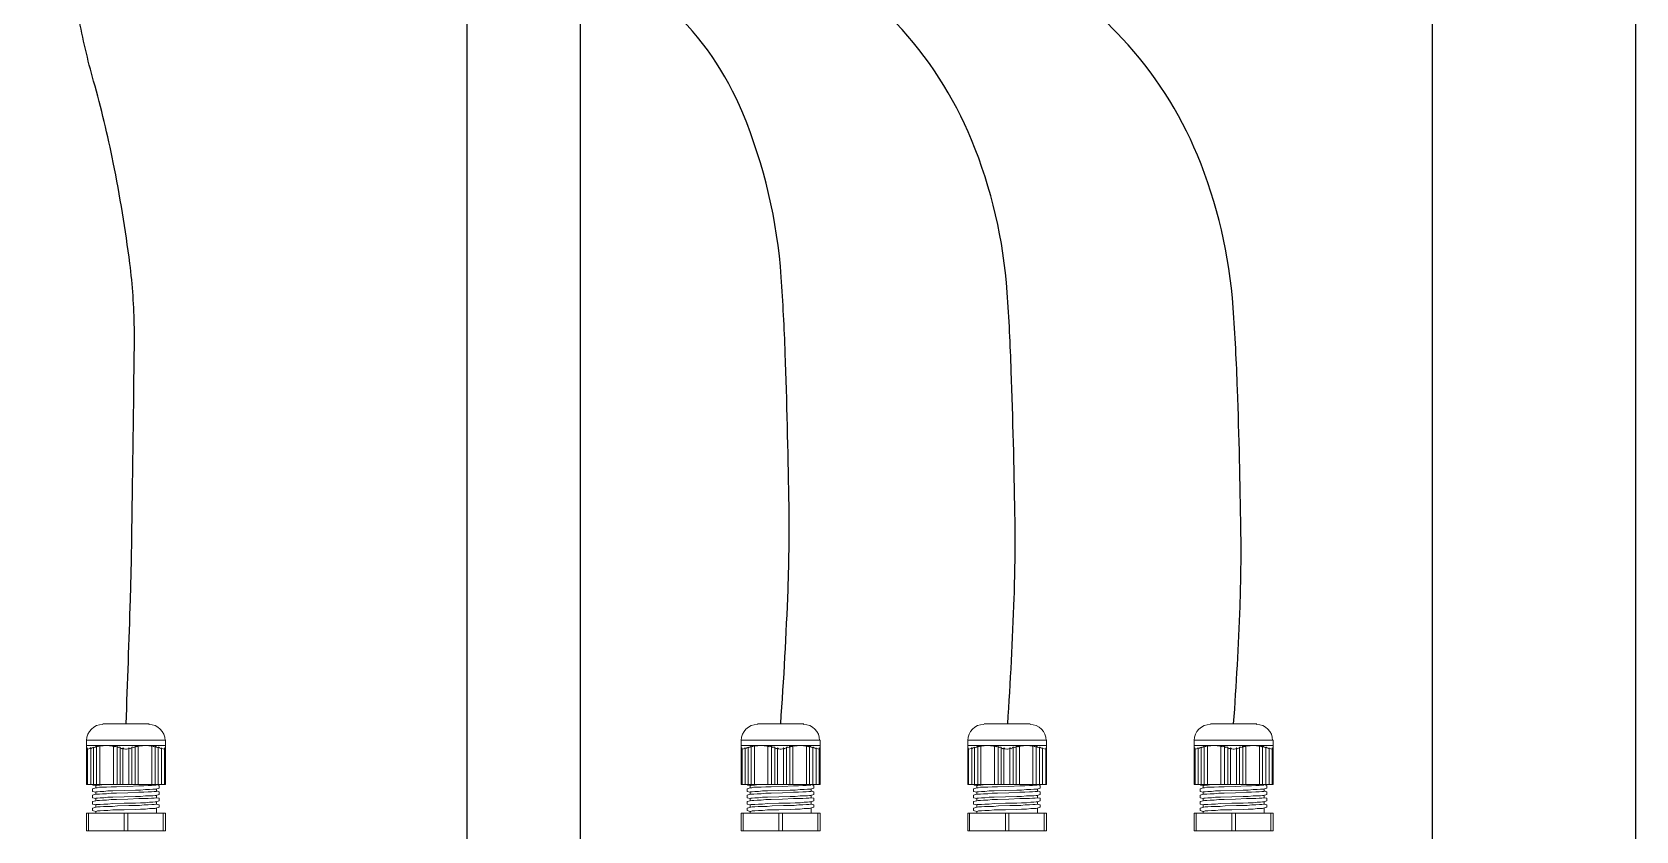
# Model space of a CAD drawing. Header units: feet. Extents: x -159 to 1687, y 0 to 1556.
# Drawn here: x 508.146 to 509.621, y 1043.167 to 1043.901 of the extents above; entities that cross this region are included whole.
import ezdxf

# ---------------------------------------------------------------- set-up
doc = ezdxf.new("R2010")
doc.units = ezdxf.units.FT
doc.header["$MEASUREMENT"] = 0
for name, color, linetype in [('E-CABL-24V', 1, '24V'), ('E-COND-PVC', 4, 'Continuous'), ('E-COND-RGS', 4, 'Continuous'), ('E-EQPM-CAB', 5, 'Continuous')]:
    doc.layers.add(name, color=color, linetype=linetype)
doc.linetypes.add('24V', pattern='A,1,-0.2,["24V",Standard,S=0.1,R=0,X=-0.125,Y=-0.05],-0.2', length=1.4)

msp = doc.modelspace()

# ---------------------------------------------------------------- linework, layer by layer
at = {"layer": 'E-CABL-24V'}
for points in [[(508.23284, 1043.26501, 0.0022853), (508.23685, 1043.3795, 0.0040688), (508.23829, 1043.44384, 0.0005839), (508.2405, 1043.61296, 0.0061013), (508.24049, 1043.62915, 0.0286553), (508.23635, 1043.68836, 0.0180107), (508.22102, 1043.78148, 0.0189384), (508.20299, 1043.85614, -0.0240284), (508.18937, 1043.91514, -0.010267), (508.1799, 1043.97448, 0.0129357), (508.17213, 1044.02154, 0.0082657), (508.16054, 1044.07699, -0.0067972), (508.14895, 1044.13243, -0.0063997), (508.1339, 1044.21531, -0.0147918), (508.12892, 1044.25142, -0.0063685), (508.12748, 1044.2665, 0.0013161), (508.12127, 1044.33952, 0.0045466), (508.11585, 1044.39553, 0.0029489), (508.10619, 1044.48176)], [(508.83483, 1043.26501, 0.0090261), (508.84161, 1043.3884, 0.0133391), (508.84246, 1043.47202, 0.0045803), (508.83902, 1043.60591, 0.0087427), (508.83535, 1043.67599, 0.0804717), (508.79997, 1043.82685, 0.1065191), (508.73324, 1043.92373, 0.0226279), (508.65464, 1043.9913, 0.0220351), (508.56806, 1044.05321, 0.0072515), (508.47127, 1044.11419, -0.0143843), (508.4229, 1044.14563, -0.0070362), (508.37604, 1044.17905, -0.0059179), (508.32136, 1044.2202, -0.0186744), (508.29831, 1044.2394, -0.0094372), (508.25491, 1044.27988, -0.0655254), (508.22814, 1044.31364, -0.0345622), (508.19122, 1044.38622, -0.0923511), (508.18343, 1044.42155, -0.0550175), (508.18807, 1044.48176)], [(509.04359, 1043.26501, 0.0084345), (509.04956, 1043.38079, 0.0126805), (509.05027, 1043.45791, 0.0046734), (509.04692, 1043.58952, 0.0084926), (509.04317, 1043.66187, 0.0807234), (509.01035, 1043.80208, 0.0910207), (508.94105, 1043.90962, 0.0379907), (508.85682, 1043.98664, 0.0449793), (508.77588, 1044.03909, 0.006656), (508.65873, 1044.09886, -0.0094166), (508.57615, 1044.14156, -0.0015815), (508.52032, 1044.17201, -0.0012326), (508.4489, 1044.21148, -0.0198102), (508.37781, 1044.25477, -0.02629), (508.32745, 1044.29219, -0.0917265), (508.31044, 1044.31255, -0.0327225), (508.27848, 1044.37909, -0.0755059), (508.26842, 1044.42175, -0.0549747), (508.27016, 1044.48176)], [(509.25141, 1043.26501, 0.0084246), (509.25727, 1043.37312, 0.012905), (509.25808, 1043.44379, 0.005131), (509.25492, 1043.57265, 0.0087941), (509.25098, 1043.64776, 0.08042), (509.21803, 1043.78819, 0.0910207), (509.14886, 1043.8955, 0.0379907), (509.07402, 1043.96395, 0.0353387), (508.98369, 1044.02498, 0.012382), (508.8715, 1044.0861, 0.016343), (508.78397, 1044.12745, 0.0446428), (508.70395, 1044.15391, -0.0372922), (508.60777, 1044.18417, -0.0703569), (508.46341, 1044.26678, -0.0938043), (508.38051, 1044.36064, -0.016427), (508.3682, 1044.38299, -0.0191697), (508.35903, 1044.40285, -0.0765517), (508.35063, 1044.43701, -0.0600209), (508.35204, 1044.48176)]]:
    msp.add_lwpolyline(points, format="xyb", dxfattribs=at)
at = {"layer": 'E-COND-PVC', "color": 111}
for points in [[(508.54621, 1044.52332), (508.54621, 1042.84676)], [(508.65038, 1044.52332), (508.65038, 1042.84676)]]:
    msp.add_lwpolyline(points, dxfattribs=at)
at = {"layer": 'E-COND-RGS'}
for points in [[(509.43384, 1044.43801), (509.43384, 1042.86239)], [(509.62134, 1042.86239), (509.62134, 1044.43801)]]:
    msp.add_lwpolyline(points, dxfattribs=at)
at = {"layer": 'E-EQPM-CAB', "lineweight": 0}
for p, q in [((508.19659, 1043.20918), (508.19659, 1043.25001)), ((508.26909, 1043.25001), (508.19659, 1043.25001)), ((508.26909, 1043.25001), (508.26909, 1043.20918)), ((508.79857, 1043.20918), (508.79857, 1043.25001)), ((508.87108, 1043.25001), (508.79857, 1043.25001)), ((508.87108, 1043.25001), (508.87108, 1043.20918)), ((509.00686, 1043.20918), (509.00686, 1043.25001)), ((509.07937, 1043.25001), (509.00686, 1043.25001)), ((509.07937, 1043.25001), (509.07937, 1043.20918)), ((509.21515, 1043.20918), (509.21515, 1043.25001)), ((509.28766, 1043.25001), (509.21515, 1043.25001)), ((509.28766, 1043.25001), (509.28766, 1043.20918)), ((508.26909, 1043.20918), (508.19659, 1043.20918)), ((508.87108, 1043.20918), (508.79857, 1043.20918)), ((509.07937, 1043.20918), (509.00686, 1043.20918)), ((509.28766, 1043.20918), (509.21515, 1043.20918))]:
    msp.add_line(p, q, dxfattribs=at)
for points in [[(508.25409, 1043.26501), (508.21159, 1043.26501)], [(508.85608, 1043.26501), (508.81357, 1043.26501)], [(509.06437, 1043.26501), (509.02186, 1043.26501)], [(509.27266, 1043.26501), (509.23016, 1043.26501)], [(508.19659, 1043.24501), (508.26909, 1043.24501)], [(508.19742, 1043.24293), (508.19659, 1043.24209), (508.19701, 1043.24168), (508.19742, 1043.24168), (508.19992, 1043.24251), (508.19992, 1043.24293), (508.20034, 1043.24293), (508.20034, 1043.20918)], [(508.19742, 1043.20918), (508.19742, 1043.24168)], [(508.20284, 1043.20918), (508.20284, 1043.24376), (508.20159, 1043.24293), (508.20076, 1043.24251)], [(508.20576, 1043.20918), (508.20576, 1043.24459), (508.20451, 1043.24376), (508.20326, 1043.24334)], [(508.20867, 1043.20918), (508.20867, 1043.24501)], [(508.22034, 1043.24459), (508.21451, 1043.24501), (508.20909, 1043.24459)], [(508.22117, 1043.24501), (508.22117, 1043.20918)], [(508.22576, 1043.24334), (508.22492, 1043.24376), (508.22451, 1043.24459), (508.22409, 1043.24459)], [(508.22451, 1043.20918), (508.22451, 1043.24459)], [(508.22742, 1043.24376), (508.22742, 1043.20918)], [(508.22867, 1043.24251), (508.22742, 1043.24293)], [(508.23534, 1043.24251), (508.23451, 1043.24209), (508.23326, 1043.24168), (508.23242, 1043.24168), (508.23076, 1043.24209), (508.22992, 1043.24293), (508.22992, 1043.20918)], [(508.23534, 1043.20918), (508.23534, 1043.24293)], [(508.23576, 1043.24293), (508.23534, 1043.24293)], [(508.23867, 1043.24376), (508.23826, 1043.24376), (508.23784, 1043.24293), (508.23659, 1043.24251)], [(508.24117, 1043.20918), (508.24117, 1043.24459), (508.24076, 1043.24376), (508.23951, 1043.24334)], [(508.25659, 1043.24459), (508.25076, 1043.24501), (508.24534, 1043.24459)], [(508.25659, 1043.24501), (508.25659, 1043.20918)], [(508.26201, 1043.24334), (508.26076, 1043.24376), (508.25992, 1043.24459), (508.25951, 1043.24459), (508.25951, 1043.20918)], [(508.26492, 1043.24251), (508.26367, 1043.24293), (508.26284, 1043.24376), (508.26242, 1043.24376), (508.26242, 1043.20918)], [(508.26826, 1043.24168), (508.26826, 1043.20918)], [(508.79857, 1043.24501), (508.87108, 1043.24501)], [(508.79941, 1043.24293), (508.79857, 1043.24209), (508.79899, 1043.24168), (508.79941, 1043.24168), (508.80191, 1043.24251), (508.80191, 1043.24293), (508.80232, 1043.24293), (508.80232, 1043.20918)], [(508.79941, 1043.20918), (508.79941, 1043.24168)], [(508.80482, 1043.20918), (508.80482, 1043.24376), (508.80357, 1043.24293), (508.80274, 1043.24251)], [(508.80774, 1043.20918), (508.80774, 1043.24459), (508.80649, 1043.24376), (508.80524, 1043.24334)], [(508.81066, 1043.20918), (508.81066, 1043.24501)], [(508.82232, 1043.24459), (508.81649, 1043.24501), (508.81107, 1043.24459)], [(508.82316, 1043.24501), (508.82316, 1043.20918)], [(508.82774, 1043.24334), (508.82691, 1043.24376), (508.82649, 1043.24459), (508.82607, 1043.24459)], [(508.82649, 1043.20918), (508.82649, 1043.24459)], [(508.82941, 1043.24376), (508.82941, 1043.20918)], [(508.83066, 1043.24251), (508.82941, 1043.24293)], [(508.83733, 1043.24251), (508.83649, 1043.24209), (508.83524, 1043.24168), (508.83441, 1043.24168), (508.83274, 1043.24209), (508.83191, 1043.24293), (508.83191, 1043.20918)], [(508.83733, 1043.20918), (508.83733, 1043.24293)], [(508.83774, 1043.24293), (508.83733, 1043.24293)], [(508.84066, 1043.24376), (508.84024, 1043.24376), (508.83983, 1043.24293), (508.83858, 1043.24251)], [(508.84316, 1043.20918), (508.84316, 1043.24459), (508.84274, 1043.24376), (508.84149, 1043.24334)], [(508.85858, 1043.24459), (508.85274, 1043.24501), (508.84733, 1043.24459)], [(508.85858, 1043.24501), (508.85858, 1043.20918)], [(508.86399, 1043.24334), (508.86274, 1043.24376), (508.86191, 1043.24459), (508.86149, 1043.24459), (508.86149, 1043.20918)], [(508.86691, 1043.24251), (508.86566, 1043.24293), (508.86483, 1043.24376), (508.86441, 1043.24376), (508.86441, 1043.20918)], [(508.87024, 1043.24168), (508.87024, 1043.20918)], [(509.00686, 1043.24501), (509.07937, 1043.24501)], [(509.0077, 1043.24293), (509.00686, 1043.24209), (509.00728, 1043.24168), (509.0077, 1043.24168), (509.0102, 1043.24251), (509.0102, 1043.24293), (509.01061, 1043.24293), (509.01061, 1043.20918)], [(509.0077, 1043.20918), (509.0077, 1043.24168)], [(509.01311, 1043.20918), (509.01311, 1043.24376), (509.01186, 1043.24293), (509.01103, 1043.24251)], [(509.01603, 1043.20918), (509.01603, 1043.24459), (509.01478, 1043.24376), (509.01353, 1043.24334)], [(509.01895, 1043.20918), (509.01895, 1043.24501)], [(509.03062, 1043.24459), (509.02478, 1043.24501), (509.01936, 1043.24459)], [(509.03145, 1043.24501), (509.03145, 1043.20918)], [(509.03603, 1043.24334), (509.0352, 1043.24376), (509.03478, 1043.24459), (509.03437, 1043.24459)], [(509.03478, 1043.20918), (509.03478, 1043.24459)], [(509.0377, 1043.24376), (509.0377, 1043.20918)], [(509.03895, 1043.24251), (509.0377, 1043.24293)], [(509.04562, 1043.24251), (509.04478, 1043.24209), (509.04353, 1043.24168), (509.0427, 1043.24168), (509.04103, 1043.24209), (509.0402, 1043.24293), (509.0402, 1043.20918)], [(509.04562, 1043.20918), (509.04562, 1043.24293)], [(509.04603, 1043.24293), (509.04562, 1043.24293)], [(509.04895, 1043.24376), (509.04853, 1043.24376), (509.04812, 1043.24293), (509.04687, 1043.24251)], [(509.05145, 1043.20918), (509.05145, 1043.24459), (509.05103, 1043.24376), (509.04978, 1043.24334)], [(509.06687, 1043.24459), (509.06103, 1043.24501), (509.05562, 1043.24459)], [(509.06687, 1043.24501), (509.06687, 1043.20918)], [(509.07228, 1043.24334), (509.07103, 1043.24376), (509.0702, 1043.24459), (509.06978, 1043.24459), (509.06978, 1043.20918)], [(509.0752, 1043.24251), (509.07395, 1043.24293), (509.07312, 1043.24376), (509.0727, 1043.24376), (509.0727, 1043.20918)], [(509.07853, 1043.24168), (509.07853, 1043.20918)], [(509.21515, 1043.24501), (509.28766, 1043.24501)], [(509.21599, 1043.24293), (509.21515, 1043.24209), (509.21557, 1043.24168), (509.21599, 1043.24168), (509.21849, 1043.24251), (509.21849, 1043.24293), (509.2189, 1043.24293), (509.2189, 1043.20918)], [(509.21599, 1043.20918), (509.21599, 1043.24168)], [(509.2214, 1043.20918), (509.2214, 1043.24376), (509.22015, 1043.24293), (509.21932, 1043.24251)], [(509.22432, 1043.20918), (509.22432, 1043.24459), (509.22307, 1043.24376), (509.22182, 1043.24334)], [(509.22724, 1043.20918), (509.22724, 1043.24501)], [(509.23891, 1043.24459), (509.23307, 1043.24501), (509.22766, 1043.24459)], [(509.23974, 1043.24501), (509.23974, 1043.20918)], [(509.24432, 1043.24334), (509.24349, 1043.24376), (509.24307, 1043.24459), (509.24266, 1043.24459)], [(509.24307, 1043.20918), (509.24307, 1043.24459)], [(509.24599, 1043.24376), (509.24599, 1043.20918)], [(509.24724, 1043.24251), (509.24599, 1043.24293)], [(509.25391, 1043.24251), (509.25307, 1043.24209), (509.25182, 1043.24168), (509.25099, 1043.24168), (509.24932, 1043.24209), (509.24849, 1043.24293), (509.24849, 1043.20918)], [(509.25391, 1043.20918), (509.25391, 1043.24293)], [(509.25432, 1043.24293), (509.25391, 1043.24293)], [(509.25724, 1043.24376), (509.25682, 1043.24376), (509.25641, 1043.24293), (509.25516, 1043.24251)], [(509.25974, 1043.20918), (509.25974, 1043.24459), (509.25932, 1043.24376), (509.25807, 1043.24334)], [(509.27516, 1043.24459), (509.26932, 1043.24501), (509.26391, 1043.24459)], [(509.27516, 1043.24501), (509.27516, 1043.20918)], [(509.28057, 1043.24334), (509.27932, 1043.24376), (509.27849, 1043.24459), (509.27807, 1043.24459), (509.27807, 1043.20918)], [(509.28349, 1043.24251), (509.28224, 1043.24293), (509.28141, 1043.24376), (509.28099, 1043.24376), (509.28099, 1043.20918)], [(509.28682, 1043.24168), (509.28682, 1043.20918)], [(508.20242, 1043.20918), (508.20242, 1043.20876), (508.20492, 1043.20834), (508.20492, 1043.20626), (508.20201, 1043.20543), (508.20201, 1043.20293), (508.20492, 1043.20209)], [(508.20492, 1043.20001), (508.20492, 1043.20251), (508.20659, 1043.20251), (508.20909, 1043.20293), (508.21242, 1043.20293), (508.21617, 1043.20334), (508.22076, 1043.20334), (508.24159, 1043.20418), (508.24617, 1043.20418), (508.25076, 1043.20459), (508.25451, 1043.20459), (508.25742, 1043.20501), (508.26034, 1043.20501), (508.26326, 1043.20584), (508.26326, 1043.20834), (508.26076, 1043.20918), (508.26034, 1043.20876), (508.25867, 1043.20876), (508.25617, 1043.20834), (508.25326, 1043.20834), (508.24909, 1043.20793), (508.24451, 1043.20793), (508.23451, 1043.20751), (508.22409, 1043.20709), (508.21909, 1043.20709), (508.21492, 1043.20668), (508.20826, 1043.20668), (508.20617, 1043.20626), (508.20492, 1043.20626)], [(508.21284, 1043.20918), (508.20867, 1043.20876), (508.20701, 1043.20876), (508.20576, 1043.20834), (508.20492, 1043.20834)], [(508.80441, 1043.20918), (508.80441, 1043.20876), (508.80691, 1043.20834), (508.80691, 1043.20626), (508.80399, 1043.20543), (508.80399, 1043.20293), (508.80691, 1043.20209)], [(508.80691, 1043.20001), (508.80691, 1043.20251), (508.80857, 1043.20251), (508.81107, 1043.20293), (508.81441, 1043.20293), (508.81816, 1043.20334), (508.82274, 1043.20334), (508.84358, 1043.20418), (508.84816, 1043.20418), (508.85274, 1043.20459), (508.85649, 1043.20459), (508.85941, 1043.20501), (508.86233, 1043.20501), (508.86524, 1043.20584), (508.86524, 1043.20834), (508.86274, 1043.20918), (508.86233, 1043.20876), (508.86066, 1043.20876), (508.85816, 1043.20834), (508.85524, 1043.20834), (508.85108, 1043.20793), (508.84649, 1043.20793), (508.83649, 1043.20751), (508.82607, 1043.20709), (508.82107, 1043.20709), (508.81691, 1043.20668), (508.81024, 1043.20668), (508.80816, 1043.20626), (508.80691, 1043.20626)], [(508.81482, 1043.20918), (508.81066, 1043.20876), (508.80899, 1043.20876), (508.80774, 1043.20834), (508.80691, 1043.20834)], [(509.0127, 1043.20918), (509.0127, 1043.20876), (509.0152, 1043.20834), (509.0152, 1043.20626), (509.01228, 1043.20543), (509.01228, 1043.20293), (509.0152, 1043.20209)], [(509.0152, 1043.20001), (509.0152, 1043.20251), (509.01686, 1043.20251), (509.01936, 1043.20293), (509.0227, 1043.20293), (509.02645, 1043.20334), (509.03103, 1043.20334), (509.05187, 1043.20418), (509.05645, 1043.20418), (509.06103, 1043.20459), (509.06478, 1043.20459), (509.0677, 1043.20501), (509.07062, 1043.20501), (509.07353, 1043.20584), (509.07353, 1043.20834), (509.07103, 1043.20918), (509.07062, 1043.20876), (509.06895, 1043.20876), (509.06645, 1043.20834), (509.06353, 1043.20834), (509.05937, 1043.20793), (509.05478, 1043.20793), (509.04478, 1043.20751), (509.03437, 1043.20709), (509.02937, 1043.20709), (509.0252, 1043.20668), (509.01853, 1043.20668), (509.01645, 1043.20626), (509.0152, 1043.20626)], [(509.02311, 1043.20918), (509.01895, 1043.20876), (509.01728, 1043.20876), (509.01603, 1043.20834), (509.0152, 1043.20834)], [(509.22099, 1043.20918), (509.22099, 1043.20876), (509.22349, 1043.20834), (509.22349, 1043.20626), (509.22057, 1043.20543), (509.22057, 1043.20293), (509.22349, 1043.20209)], [(509.22349, 1043.20001), (509.22349, 1043.20251), (509.22515, 1043.20251), (509.22766, 1043.20293), (509.23099, 1043.20293), (509.23474, 1043.20334), (509.23932, 1043.20334), (509.26016, 1043.20418), (509.26474, 1043.20418), (509.26932, 1043.20459), (509.27307, 1043.20459), (509.27599, 1043.20501), (509.27891, 1043.20501), (509.28182, 1043.20584), (509.28182, 1043.20834), (509.27932, 1043.20918), (509.27891, 1043.20876), (509.27724, 1043.20876), (509.27474, 1043.20834), (509.27182, 1043.20834), (509.26766, 1043.20793), (509.26307, 1043.20793), (509.25307, 1043.20751), (509.24266, 1043.20709), (509.23766, 1043.20709), (509.23349, 1043.20668), (509.22682, 1043.20668), (509.22474, 1043.20626), (509.22349, 1043.20626)], [(509.23141, 1043.20918), (509.22724, 1043.20876), (509.22557, 1043.20876), (509.22432, 1043.20834), (509.22349, 1043.20834)], [(508.26076, 1043.20543), (508.26076, 1043.20293), (508.25867, 1043.20293), (508.25617, 1043.20251), (508.25326, 1043.20251), (508.24909, 1043.20209), (508.24451, 1043.20209), (508.23451, 1043.20168), (508.22409, 1043.20126), (508.21909, 1043.20126), (508.21492, 1043.20084), (508.21117, 1043.20084), (508.20826, 1043.20043), (508.20492, 1043.20043), (508.20201, 1043.19959), (508.20201, 1043.19709), (508.20492, 1043.19626), (508.20492, 1043.19418), (508.20617, 1043.19459), (508.20826, 1043.19459), (508.21117, 1043.19501), (508.21492, 1043.19501), (508.21909, 1043.19543), (508.22409, 1043.19543), (508.23451, 1043.19584), (508.24451, 1043.19626), (508.25326, 1043.19626), (508.25617, 1043.19668), (508.25867, 1043.19668), (508.26034, 1043.19709), (508.26076, 1043.19709)], [(508.20492, 1043.19418), (508.20201, 1043.19376), (508.20201, 1043.19126), (508.20492, 1043.19043), (508.20492, 1043.18834)], [(508.20492, 1043.19626), (508.20534, 1043.19668), (508.20659, 1043.19668), (508.20909, 1043.19709), (508.21242, 1043.19709), (508.21617, 1043.19751), (508.22076, 1043.19751), (508.24159, 1043.19834), (508.24617, 1043.19834), (508.25076, 1043.19876), (508.25742, 1043.19876), (508.25951, 1043.19918), (508.26034, 1043.19918), (508.26326, 1043.20001), (508.26326, 1043.20251), (508.26076, 1043.20334)], [(508.20492, 1043.19043), (508.20534, 1043.19084), (508.20909, 1043.19084), (508.21242, 1043.19126), (508.21617, 1043.19126), (508.22076, 1043.19168), (508.23117, 1043.19209), (508.24159, 1043.19209), (508.24617, 1043.19251), (508.25076, 1043.19251), (508.25451, 1043.19293), (508.25742, 1043.19293), (508.25951, 1043.19334), (508.26034, 1043.19334), (508.26326, 1043.19418), (508.26326, 1043.19668), (508.26076, 1043.19709), (508.26076, 1043.19918)], [(508.20492, 1043.18292), (508.20492, 1043.18459), (508.20534, 1043.18459), (508.20659, 1043.18501), (508.20909, 1043.18501), (508.21242, 1043.18542), (508.21617, 1043.18542), (508.22076, 1043.18584), (508.23117, 1043.18584), (508.24159, 1043.18626), (508.24617, 1043.18667), (508.25076, 1043.18667), (508.25451, 1043.18709), (508.25951, 1043.18709), (508.26034, 1043.18751), (508.26326, 1043.18834), (508.26326, 1043.19043), (508.26076, 1043.19126), (508.26076, 1043.19334)], [(508.86274, 1043.20543), (508.86274, 1043.20293), (508.86066, 1043.20293), (508.85816, 1043.20251), (508.85524, 1043.20251), (508.85108, 1043.20209), (508.84649, 1043.20209), (508.83649, 1043.20168), (508.82607, 1043.20126), (508.82107, 1043.20126), (508.81691, 1043.20084), (508.81316, 1043.20084), (508.81024, 1043.20043), (508.80691, 1043.20043), (508.80399, 1043.19959), (508.80399, 1043.19709), (508.80691, 1043.19626), (508.80691, 1043.19418), (508.80816, 1043.19459), (508.81024, 1043.19459), (508.81316, 1043.19501), (508.81691, 1043.19501), (508.82107, 1043.19543), (508.82607, 1043.19543), (508.83649, 1043.19584), (508.84649, 1043.19626), (508.85524, 1043.19626), (508.85816, 1043.19668), (508.86066, 1043.19668), (508.86233, 1043.19709), (508.86274, 1043.19709)], [(508.80691, 1043.19418), (508.80399, 1043.19376), (508.80399, 1043.19126), (508.80691, 1043.19043), (508.80691, 1043.18834)], [(508.80691, 1043.19626), (508.80732, 1043.19668), (508.80857, 1043.19668), (508.81107, 1043.19709), (508.81441, 1043.19709), (508.81816, 1043.19751), (508.82274, 1043.19751), (508.84358, 1043.19834), (508.84816, 1043.19834), (508.85274, 1043.19876), (508.85941, 1043.19876), (508.86149, 1043.19918), (508.86233, 1043.19918), (508.86524, 1043.20001), (508.86524, 1043.20251), (508.86274, 1043.20334)], [(508.80691, 1043.19043), (508.80732, 1043.19084), (508.81107, 1043.19084), (508.81441, 1043.19126), (508.81816, 1043.19126), (508.82274, 1043.19168), (508.83316, 1043.19209), (508.84358, 1043.19209), (508.84816, 1043.19251), (508.85274, 1043.19251), (508.85649, 1043.19293), (508.85941, 1043.19293), (508.86149, 1043.19334), (508.86233, 1043.19334), (508.86524, 1043.19418), (508.86524, 1043.19668), (508.86274, 1043.19709), (508.86274, 1043.19918)], [(508.80691, 1043.18292), (508.80691, 1043.18459), (508.80732, 1043.18459), (508.80857, 1043.18501), (508.81107, 1043.18501), (508.81441, 1043.18542), (508.81816, 1043.18542), (508.82274, 1043.18584), (508.83316, 1043.18584), (508.84358, 1043.18626), (508.84816, 1043.18667), (508.85274, 1043.18667), (508.85649, 1043.18709), (508.86149, 1043.18709), (508.86233, 1043.18751), (508.86524, 1043.18834), (508.86524, 1043.19043), (508.86274, 1043.19126), (508.86274, 1043.19334)], [(509.07103, 1043.20543), (509.07103, 1043.20293), (509.06895, 1043.20293), (509.06645, 1043.20251), (509.06353, 1043.20251), (509.05937, 1043.20209), (509.05478, 1043.20209), (509.04478, 1043.20168), (509.03437, 1043.20126), (509.02937, 1043.20126), (509.0252, 1043.20084), (509.02145, 1043.20084), (509.01853, 1043.20043), (509.0152, 1043.20043), (509.01228, 1043.19959), (509.01228, 1043.19709), (509.0152, 1043.19626), (509.0152, 1043.19418), (509.01645, 1043.19459), (509.01853, 1043.19459), (509.02145, 1043.19501), (509.0252, 1043.19501), (509.02937, 1043.19543), (509.03437, 1043.19543), (509.04478, 1043.19584), (509.05478, 1043.19626), (509.06353, 1043.19626), (509.06645, 1043.19668), (509.06895, 1043.19668), (509.07062, 1043.19709), (509.07103, 1043.19709)], [(509.0152, 1043.19418), (509.01228, 1043.19376), (509.01228, 1043.19126), (509.0152, 1043.19043), (509.0152, 1043.18834)], [(509.0152, 1043.19626), (509.01561, 1043.19668), (509.01686, 1043.19668), (509.01936, 1043.19709), (509.0227, 1043.19709), (509.02645, 1043.19751), (509.03103, 1043.19751), (509.05187, 1043.19834), (509.05645, 1043.19834), (509.06103, 1043.19876), (509.0677, 1043.19876), (509.06978, 1043.19918), (509.07062, 1043.19918), (509.07353, 1043.20001), (509.07353, 1043.20251), (509.07103, 1043.20334)], [(509.0152, 1043.19043), (509.01561, 1043.19084), (509.01936, 1043.19084), (509.0227, 1043.19126), (509.02645, 1043.19126), (509.03103, 1043.19168), (509.04145, 1043.19209), (509.05187, 1043.19209), (509.05645, 1043.19251), (509.06103, 1043.19251), (509.06478, 1043.19293), (509.0677, 1043.19293), (509.06978, 1043.19334), (509.07062, 1043.19334), (509.07353, 1043.19418), (509.07353, 1043.19668), (509.07103, 1043.19709), (509.07103, 1043.19918)], [(509.0152, 1043.18292), (509.0152, 1043.18459), (509.01561, 1043.18459), (509.01686, 1043.18501), (509.01936, 1043.18501), (509.0227, 1043.18542), (509.02645, 1043.18542), (509.03103, 1043.18584), (509.04145, 1043.18584), (509.05187, 1043.18626), (509.05645, 1043.18667), (509.06103, 1043.18667), (509.06478, 1043.18709), (509.06978, 1043.18709), (509.07062, 1043.18751), (509.07353, 1043.18834), (509.07353, 1043.19043), (509.07103, 1043.19126), (509.07103, 1043.19334)], [(509.27932, 1043.20543), (509.27932, 1043.20293), (509.27724, 1043.20293), (509.27474, 1043.20251), (509.27182, 1043.20251), (509.26766, 1043.20209), (509.26307, 1043.20209), (509.25307, 1043.20168), (509.24266, 1043.20126), (509.23766, 1043.20126), (509.23349, 1043.20084), (509.22974, 1043.20084), (509.22682, 1043.20043), (509.22349, 1043.20043), (509.22057, 1043.19959), (509.22057, 1043.19709), (509.22349, 1043.19626), (509.22349, 1043.19418), (509.22474, 1043.19459), (509.22682, 1043.19459), (509.22974, 1043.19501), (509.23349, 1043.19501), (509.23766, 1043.19543), (509.24266, 1043.19543), (509.25307, 1043.19584), (509.26307, 1043.19626), (509.27182, 1043.19626), (509.27474, 1043.19668), (509.27724, 1043.19668), (509.27891, 1043.19709), (509.27932, 1043.19709)], [(509.22349, 1043.19418), (509.22057, 1043.19376), (509.22057, 1043.19126), (509.22349, 1043.19043), (509.22349, 1043.18834)], [(509.22349, 1043.19626), (509.2239, 1043.19668), (509.22515, 1043.19668), (509.22766, 1043.19709), (509.23099, 1043.19709), (509.23474, 1043.19751), (509.23932, 1043.19751), (509.26016, 1043.19834), (509.26474, 1043.19834), (509.26932, 1043.19876), (509.27599, 1043.19876), (509.27807, 1043.19918), (509.27891, 1043.19918), (509.28182, 1043.20001), (509.28182, 1043.20251), (509.27932, 1043.20334)], [(509.22349, 1043.19043), (509.2239, 1043.19084), (509.22766, 1043.19084), (509.23099, 1043.19126), (509.23474, 1043.19126), (509.23932, 1043.19168), (509.24974, 1043.19209), (509.26016, 1043.19209), (509.26474, 1043.19251), (509.26932, 1043.19251), (509.27307, 1043.19293), (509.27599, 1043.19293), (509.27807, 1043.19334), (509.27891, 1043.19334), (509.28182, 1043.19418), (509.28182, 1043.19668), (509.27932, 1043.19709), (509.27932, 1043.19918)], [(509.22349, 1043.18292), (509.22349, 1043.18459), (509.2239, 1043.18459), (509.22515, 1043.18501), (509.22766, 1043.18501), (509.23099, 1043.18542), (509.23474, 1043.18542), (509.23932, 1043.18584), (509.24974, 1043.18584), (509.26016, 1043.18626), (509.26474, 1043.18667), (509.26932, 1043.18667), (509.27307, 1043.18709), (509.27807, 1043.18709), (509.27891, 1043.18751), (509.28182, 1043.18834), (509.28182, 1043.19043), (509.27932, 1043.19126), (509.27932, 1043.19334)], [(508.26909, 1043.16667), (508.19659, 1043.16667), (508.19659, 1043.18292), (508.26909, 1043.18292)], [(508.19826, 1043.16667), (508.19826, 1043.18292)], [(508.26076, 1043.19126), (508.26034, 1043.19126), (508.25867, 1043.19084), (508.25659, 1043.19084), (508.25326, 1043.19043), (508.24951, 1043.19043), (508.24534, 1043.19001), (508.23534, 1043.19001), (508.22492, 1043.18959), (508.22034, 1043.18917), (508.21201, 1043.18917), (508.20909, 1043.18876), (508.20659, 1043.18876), (508.20534, 1043.18834), (508.20201, 1043.18751), (508.20201, 1043.18542), (508.20284, 1043.18501), (508.20492, 1043.18459)], [(508.23117, 1043.16667), (508.23117, 1043.18292)], [(508.23451, 1043.18292), (508.23451, 1043.16667)], [(508.26076, 1043.18292), (508.26076, 1043.18751)], [(508.26701, 1043.16667), (508.26701, 1043.18292)], [(508.26909, 1043.16667), (508.26909, 1043.18292)], [(508.87108, 1043.16667), (508.79857, 1043.16667), (508.79857, 1043.18292), (508.87108, 1043.18292)], [(508.80024, 1043.16667), (508.80024, 1043.18292)], [(508.86274, 1043.19126), (508.86233, 1043.19126), (508.86066, 1043.19084), (508.85858, 1043.19084), (508.85524, 1043.19043), (508.85149, 1043.19043), (508.84733, 1043.19001), (508.83733, 1043.19001), (508.82691, 1043.18959), (508.82232, 1043.18917), (508.81399, 1043.18917), (508.81107, 1043.18876), (508.80857, 1043.18876), (508.80732, 1043.18834), (508.80399, 1043.18751), (508.80399, 1043.18542), (508.80482, 1043.18501), (508.80691, 1043.18459)], [(508.83316, 1043.16667), (508.83316, 1043.18292)], [(508.83649, 1043.18292), (508.83649, 1043.16667)], [(508.86274, 1043.18292), (508.86274, 1043.18751)], [(508.86899, 1043.16667), (508.86899, 1043.18292)], [(508.87108, 1043.16667), (508.87108, 1043.18292)], [(509.07937, 1043.16667), (509.00686, 1043.16667), (509.00686, 1043.18292), (509.07937, 1043.18292)], [(509.00853, 1043.16667), (509.00853, 1043.18292)], [(509.07103, 1043.19126), (509.07062, 1043.19126), (509.06895, 1043.19084), (509.06687, 1043.19084), (509.06353, 1043.19043), (509.05978, 1043.19043), (509.05562, 1043.19001), (509.04562, 1043.19001), (509.0352, 1043.18959), (509.03062, 1043.18917), (509.02228, 1043.18917), (509.01936, 1043.18876), (509.01686, 1043.18876), (509.01561, 1043.18834), (509.01228, 1043.18751), (509.01228, 1043.18542), (509.01311, 1043.18501), (509.0152, 1043.18459)], [(509.04145, 1043.16667), (509.04145, 1043.18292)], [(509.04478, 1043.18292), (509.04478, 1043.16667)], [(509.07103, 1043.18292), (509.07103, 1043.18751)], [(509.07728, 1043.16667), (509.07728, 1043.18292)], [(509.07937, 1043.16667), (509.07937, 1043.18292)], [(509.28766, 1043.16667), (509.21515, 1043.16667), (509.21515, 1043.18292), (509.28766, 1043.18292)], [(509.21682, 1043.16667), (509.21682, 1043.18292)], [(509.27932, 1043.19126), (509.27891, 1043.19126), (509.27724, 1043.19084), (509.27516, 1043.19084), (509.27182, 1043.19043), (509.26807, 1043.19043), (509.26391, 1043.19001), (509.25391, 1043.19001), (509.24349, 1043.18959), (509.23891, 1043.18917), (509.23057, 1043.18917), (509.22766, 1043.18876), (509.22515, 1043.18876), (509.2239, 1043.18834), (509.22057, 1043.18751), (509.22057, 1043.18542), (509.2214, 1043.18501), (509.22349, 1043.18459)], [(509.24974, 1043.16667), (509.24974, 1043.18292)], [(509.25307, 1043.18292), (509.25307, 1043.16667)], [(509.27932, 1043.18292), (509.27932, 1043.18751)], [(509.28557, 1043.16667), (509.28557, 1043.18292)], [(509.28766, 1043.16667), (509.28766, 1043.18292)]]:
    msp.add_lwpolyline(points, dxfattribs=at)
for points in [[(508.20887, 1043.24443, 0.0061178), (508.20848, 1043.24482, 0.0015576), (508.20733, 1043.24421)], [(508.22742, 1043.24376), (508.22701, 1043.24376, 0.0044585), (508.22589, 1043.24355)], [(508.23938, 1043.24355, 0.0044585), (508.23826, 1043.24376), (508.23826, 1043.20918)], [(508.24517, 1043.24465, 0.0037895), (508.24409, 1043.24501), (508.24409, 1043.20918)], [(508.26534, 1043.20918), (508.26534, 1043.24293), (508.26576, 1043.24251), (508.26826, 1043.24168), (508.26868, 1043.24168), (508.26909, 1043.24209), (508.26826, 1043.24251), (508.26826, 1043.24293, -0.0067859), (508.26896, 1043.2426)], [(508.81086, 1043.24443, 0.0061178), (508.81046, 1043.24482, 0.0015576), (508.80932, 1043.24421)], [(508.82941, 1043.24376), (508.82899, 1043.24376, 0.0044585), (508.82787, 1043.24355)], [(508.84136, 1043.24355, 0.0044585), (508.84024, 1043.24376), (508.84024, 1043.20918)], [(508.84716, 1043.24465, 0.0037895), (508.84608, 1043.24501), (508.84608, 1043.20918)], [(508.86733, 1043.20918), (508.86733, 1043.24293), (508.86774, 1043.24251), (508.87024, 1043.24168), (508.87066, 1043.24168), (508.87108, 1043.24209), (508.87024, 1043.24251), (508.87024, 1043.24293, -0.0067859), (508.87095, 1043.2426)], [(509.01915, 1043.24443, 0.0061178), (509.01875, 1043.24482, 0.0015576), (509.01761, 1043.24421)], [(509.0377, 1043.24376), (509.03728, 1043.24376, 0.0044585), (509.03616, 1043.24355)], [(509.04965, 1043.24355, 0.0044585), (509.04853, 1043.24376), (509.04853, 1043.20918)], [(509.05545, 1043.24465, 0.0037895), (509.05437, 1043.24501), (509.05437, 1043.20918)], [(509.07562, 1043.20918), (509.07562, 1043.24293), (509.07603, 1043.24251), (509.07853, 1043.24168), (509.07895, 1043.24168), (509.07937, 1043.24209), (509.07853, 1043.24251), (509.07853, 1043.24293, -0.0067859), (509.07924, 1043.2426)], [(509.22744, 1043.24443, 0.0061178), (509.22704, 1043.24482, 0.0015576), (509.2259, 1043.24421)], [(509.24599, 1043.24376), (509.24557, 1043.24376, 0.0044585), (509.24445, 1043.24355)], [(509.25794, 1043.24355, 0.0044585), (509.25682, 1043.24376), (509.25682, 1043.20918)], [(509.26374, 1043.24465, 0.0037895), (509.26266, 1043.24501), (509.26266, 1043.20918)], [(509.28391, 1043.20918), (509.28391, 1043.24293), (509.28432, 1043.24251), (509.28682, 1043.24168), (509.28724, 1043.24168), (509.28766, 1043.24209), (509.28682, 1043.24251), (509.28682, 1043.24293, -0.0067859), (509.28753, 1043.2426)]]:
    msp.add_lwpolyline(points, format="xyb", dxfattribs=at)
for centre, radius, start, end in [((508.21138, 1043.2498), 0.01479, 90, 180), ((508.25388, 1043.2498), 0.01479, 360, 90), ((508.81337, 1043.2498), 0.01479, 90, 180), ((508.85587, 1043.2498), 0.01479, 360, 90), ((509.02166, 1043.2498), 0.01479, 90, 180), ((509.06416, 1043.2498), 0.01479, 360, 90), ((509.22995, 1043.2498), 0.01479, 90, 180), ((509.27245, 1043.2498), 0.01479, 360, 90), ((508.20429, 1043.21565), 0.02812, 104.95753, 106.51271), ((508.19555, 1043.23355), 0.01021, 60.86461, 63.33039), ((508.19596, 1043.23271), 0.01271, 54.64626, 56.76584), ((508.19514, 1043.23148), 0.01645, 49.11373, 50.86704), ((508.21513, 1043.20021), 0.0448, 100.32716, 101.82116), ((508.24637, 1043.17068), 0.07849, 108.68735, 109.55584), ((508.12399, 1043.18445), 0.11425, 31.44227, 31.81623), ((508.21346, 1043.20021), 0.0448, 78.17884, 79.67284), ((508.24305, 1043.17689), 0.0702, 105.77054, 106.73199), ((508.24013, 1043.1811), 0.06225, 99.82228, 100.88139), ((508.22472, 1043.1811), 0.06225, 79.11861, 80.17772), ((508.22222, 1043.17689), 0.0702, 73.26801, 74.22946), ((508.25138, 1043.20021), 0.0448, 100.32716, 101.82116), ((508.34086, 1043.18445), 0.11425, 148.18377, 148.55773), ((508.2722, 1043.22857), 0.02269, 134.25213, 135.65421), ((508.15552, 1043.06392), 0.20734, 60.403, 60.75998), ((508.24972, 1043.20021), 0.0448, 78.17884, 79.67284), ((508.27013, 1043.23148), 0.01645, 129.13296, 130.88627), ((508.2693, 1043.23271), 0.01271, 123.23416, 125.35374), ((508.26972, 1043.23355), 0.01021, 116.66961, 119.13539), ((508.80628, 1043.21565), 0.02812, 104.95753, 106.51271), ((508.79753, 1043.23355), 0.01021, 60.86461, 63.33039), ((508.79795, 1043.23271), 0.01271, 54.64626, 56.76584), ((508.79712, 1043.23148), 0.01645, 49.11373, 50.86704), ((508.81712, 1043.20021), 0.0448, 100.32716, 101.82116), ((508.84835, 1043.17068), 0.07849, 108.68735, 109.55584), ((508.72597, 1043.18445), 0.11425, 31.44227, 31.81623), ((508.81545, 1043.20021), 0.0448, 78.17884, 79.67284), ((508.84503, 1043.17689), 0.0702, 105.77054, 106.73199), ((508.84211, 1043.1811), 0.06225, 99.82228, 100.88139), ((508.82671, 1043.1811), 0.06225, 79.11861, 80.17772), ((508.8242, 1043.17689), 0.0702, 73.26801, 74.22946), ((508.85337, 1043.20021), 0.0448, 100.32716, 101.82116), ((508.94285, 1043.18445), 0.11425, 148.18377, 148.55773), ((508.87419, 1043.22857), 0.02269, 134.25213, 135.65421), ((508.75751, 1043.06392), 0.20734, 60.403, 60.75998), ((508.8517, 1043.20021), 0.0448, 78.17884, 79.67284), ((508.87211, 1043.23148), 0.01645, 129.13296, 130.88627), ((508.87129, 1043.23271), 0.01271, 123.23416, 125.35374), ((508.8717, 1043.23355), 0.01021, 116.66961, 119.13539), ((509.01457, 1043.21565), 0.02812, 104.95753, 106.51271), ((509.00582, 1043.23355), 0.01021, 60.86461, 63.33039), ((509.00624, 1043.23271), 0.01271, 54.64626, 56.76584), ((509.00541, 1043.23148), 0.01645, 49.11373, 50.86704), ((509.02541, 1043.20021), 0.0448, 100.32716, 101.82116), ((509.05664, 1043.17068), 0.07849, 108.68735, 109.55584), ((508.93426, 1043.18445), 0.11425, 31.44227, 31.81623), ((509.02374, 1043.20021), 0.0448, 78.17884, 79.67284), ((509.05332, 1043.17689), 0.0702, 105.77054, 106.73199), ((509.0504, 1043.1811), 0.06225, 99.82228, 100.88139), ((509.035, 1043.1811), 0.06225, 79.11861, 80.17772), ((509.03249, 1043.17689), 0.0702, 73.26801, 74.22946), ((509.06166, 1043.20021), 0.0448, 100.32716, 101.82116), ((509.15114, 1043.18445), 0.11425, 148.18377, 148.55773), ((509.08248, 1043.22857), 0.02269, 134.25213, 135.65421), ((508.9658, 1043.06392), 0.20734, 60.403, 60.75998), ((509.05999, 1043.20021), 0.0448, 78.17884, 79.67284), ((509.0804, 1043.23148), 0.01645, 129.13296, 130.88627), ((509.07958, 1043.23271), 0.01271, 123.23416, 125.35374), ((509.07999, 1043.23355), 0.01021, 116.66961, 119.13539), ((509.22286, 1043.21565), 0.02812, 104.95753, 106.51271), ((509.21411, 1043.23355), 0.01021, 60.86461, 63.33039), ((509.21453, 1043.23271), 0.01271, 54.64626, 56.76584), ((509.2137, 1043.23148), 0.01645, 49.11373, 50.86704), ((509.2337, 1043.20021), 0.0448, 100.32716, 101.82116), ((509.26493, 1043.17068), 0.07849, 108.68735, 109.55584), ((509.14255, 1043.18445), 0.11425, 31.44227, 31.81623), ((509.23203, 1043.20021), 0.0448, 78.17884, 79.67284), ((509.26161, 1043.17689), 0.0702, 105.77054, 106.73199), ((509.25869, 1043.1811), 0.06225, 99.82228, 100.88139), ((509.24329, 1043.1811), 0.06225, 79.11861, 80.17772), ((509.24078, 1043.17689), 0.0702, 73.26801, 74.22946), ((509.26995, 1043.20021), 0.0448, 100.32716, 101.82116), ((509.35943, 1043.18445), 0.11425, 148.18377, 148.55773), ((509.29077, 1043.22857), 0.02269, 134.25213, 135.65421), ((509.17409, 1043.06392), 0.20734, 60.403, 60.75998), ((509.26828, 1043.20021), 0.0448, 78.17884, 79.67284), ((509.28869, 1043.23148), 0.01645, 129.13296, 130.88627), ((509.28787, 1043.23271), 0.01271, 123.23416, 125.35374), ((509.28828, 1043.23355), 0.01021, 116.66961, 119.13539)]:
    msp.add_arc(centre, radius, start, end, dxfattribs=at)

doc.saveas('drawing.dxf')
